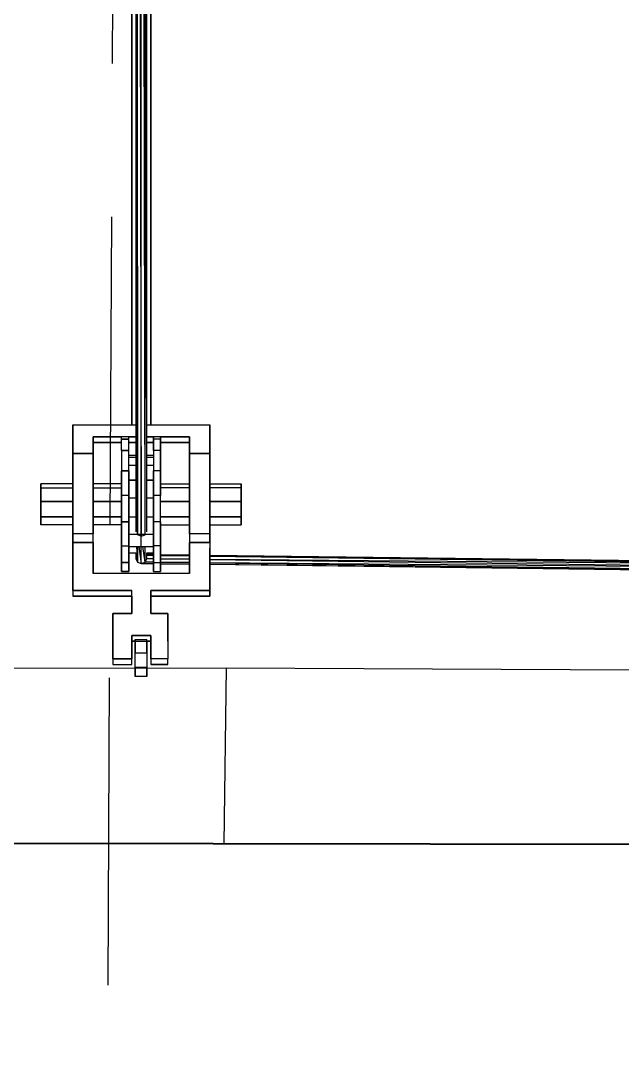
# Model space of a CAD drawing. Header units: millimetres. Extents: x -4997 to -4876, y -8737 to -8661.
# Drawn here: x -4940.376 to -4939.133, y -8709.144 to -8707.016 of the extents above; entities that cross this region are included whole.
import ezdxf

# ---------------------------------------------------------------- set-up
doc = ezdxf.new("R2010")
doc.units = ezdxf.units.MM
doc.header["$LTSCALE"] = 0.1
doc.linetypes.add('HIDDEN', pattern=[9.525, 6.35, -3.175])
for name, color, linetype in [('cobertura nova', 4, 'Continuous'), ('imagem', 7, 'Continuous'), ('layout cobertura', 251, 'Continuous'), ('visto', 9, 'Continuous')]:
    doc.layers.add(name, color=color, linetype=linetype)
doc.layers.add('coberturas', color=7, linetype='Continuous', lineweight=40)
picture_1 = doc.add_image_def('image1.jpg', size_in_pixel=(1920, 1080))

msp = doc.modelspace()

# ---------------------------------------------------------------- linework, layer by layer
at = {"layer": 'cobertura nova'}
for p, q in [((-4940.146, -8707.8516), (-4940.146, -8704.888)), ((-4940.1459, -8704.888), (-4940.1459, -8707.8516)), ((-4940.1375, -8704.888), (-4940.1376, -8708.0726)), ((-4940.1368, -8704.888), (-4940.1343, -8708.0774)), ((-4940.1343, -8708.0774), (-4940.1343, -8704.888)), ((-4940.1324, -8704.888), (-4940.1263, -8708.0815)), ((-4940.1263, -8708.0815), (-4940.1263, -8704.888)), ((-4940.1184, -8708.0774), (-4940.1245, -8704.888)), ((-4940.1184, -8708.0774), (-4940.1184, -8704.888)), ((-4940.1151, -8708.0726), (-4940.1176, -8704.888)), ((-4940.1151, -8708.0726), (-4940.1151, -8704.888)), ((-4940.1064, -8704.888), (-4940.1065, -8707.8516)), ((-4940.1064, -8704.888), (-4940.1064, -8707.8516)), ((-4940.1064, -8707.8516), (-4940.1064, -8704.888)), ((-4940.2677, -8707.888), (-4940.2677, -8707.8523)), ((-4940.2677, -8707.8523), (-4940.2677, -8707.8763)), ((-4940.2677, -8707.8763), (-4940.2677, -8707.8516)), ((-4940.2677, -8707.8516), (-4940.2258, -8707.8516)), ((-4940.2677, -8707.8521), (-4940.2677, -8707.888)), ((-4940.2258, -8707.8516), (-4940.146, -8707.8516)), ((-4940.146, -8707.8516), (-4940.1376, -8707.8516)), ((-4940.1151, -8707.8516), (-4940.1065, -8707.8516)), ((-4940.1065, -8707.8516), (-4940.0267, -8707.8516)), ((-4940.0267, -8707.8516), (-4939.9848, -8707.8516)), ((-4939.9848, -8707.8516), (-4939.9848, -8707.8763)), ((-4939.9848, -8707.888), (-4939.9848, -8707.8521)), ((-4940.2677, -8707.8763), (-4940.2677, -8707.9285)), ((-4940.2677, -8707.9402), (-4940.2677, -8707.888)), ((-4940.2677, -8707.9105), (-4940.2677, -8707.8763)), ((-4940.2677, -8707.888), (-4940.2677, -8707.9105)), ((-4940.2258, -8707.8763), (-4940.2258, -8707.9105)), ((-4940.1669, -8707.8763), (-4940.2258, -8707.8763)), ((-4940.2258, -8707.9105), (-4940.2258, -8707.8763)), ((-4940.2258, -8707.8763), (-4940.1669, -8707.8763)), ((-4940.2258, -8707.888), (-4940.1669, -8707.888)), ((-4940.1669, -8707.888), (-4940.2258, -8707.888)), ((-4940.1524, -8707.8762), (-4940.1669, -8707.8762)), ((-4940.1669, -8707.8813), (-4940.1669, -8707.8762)), ((-4940.1524, -8707.8813), (-4940.1669, -8707.8813)), ((-4940.1669, -8707.9044), (-4940.1669, -8707.8813)), ((-4940.1669, -8707.8813), (-4940.1524, -8707.8813)), ((-4940.1524, -8707.8813), (-4940.1524, -8707.8762)), ((-4940.146, -8707.8763), (-4940.1524, -8707.8763)), ((-4940.1524, -8707.8763), (-4940.146, -8707.8763)), ((-4940.1524, -8707.8813), (-4940.1524, -8707.8813)), ((-4940.1524, -8707.9044), (-4940.1524, -8707.8813)), ((-4940.1524, -8707.888), (-4940.146, -8707.888)), ((-4940.146, -8707.888), (-4940.1524, -8707.888)), ((-4940.1376, -8707.8763), (-4940.146, -8707.8763)), ((-4940.146, -8707.8763), (-4940.1376, -8707.8763)), ((-4940.146, -8707.888), (-4940.1376, -8707.888)), ((-4940.1376, -8707.888), (-4940.146, -8707.888)), ((-4940.1065, -8707.8763), (-4940.1151, -8707.8763)), ((-4940.1151, -8707.8763), (-4940.1065, -8707.8763)), ((-4940.1151, -8707.888), (-4940.1065, -8707.888)), ((-4940.1065, -8707.888), (-4940.1151, -8707.888)), ((-4940.1013, -8707.8763), (-4940.1065, -8707.8763)), ((-4940.1065, -8707.8763), (-4940.1013, -8707.8763)), ((-4940.1065, -8707.888), (-4940.1013, -8707.888)), ((-4940.1013, -8707.888), (-4940.1065, -8707.888)), ((-4940.0869, -8707.8762), (-4940.1013, -8707.8762)), ((-4940.1013, -8707.8813), (-4940.1013, -8707.8762)), ((-4940.1013, -8707.8762), (-4940.1013, -8707.8813)), ((-4940.0869, -8707.8813), (-4940.1013, -8707.8813)), ((-4940.1013, -8707.9044), (-4940.1013, -8707.8813)), ((-4940.1013, -8707.8813), (-4940.1013, -8707.9044)), ((-4940.0869, -8707.8762), (-4940.0869, -8707.8813)), ((-4940.0869, -8707.8813), (-4940.0869, -8707.8762)), ((-4940.0267, -8707.8763), (-4940.0869, -8707.8763)), ((-4940.0869, -8707.8763), (-4940.0267, -8707.8763)), ((-4940.0869, -8707.8813), (-4940.0869, -8707.9044)), ((-4940.0869, -8707.9044), (-4940.0869, -8707.8813)), ((-4940.0869, -8707.888), (-4940.0267, -8707.888)), ((-4940.0267, -8707.888), (-4940.0869, -8707.888)), ((-4940.0267, -8707.9105), (-4940.0267, -8707.8763)), ((-4940.0267, -8707.888), (-4940.0267, -8707.8763)), ((-4940.0267, -8707.8763), (-4940.0267, -8707.9285)), ((-4940.0267, -8707.9402), (-4940.0267, -8707.888)), ((-4939.9848, -8707.8763), (-4939.9848, -8707.9105)), ((-4939.9848, -8707.9105), (-4939.9848, -8707.8763)), ((-4940.2677, -8707.9285), (-4940.2677, -8707.9105)), ((-4940.2677, -8707.9105), (-4940.2677, -8707.9548)), ((-4940.2258, -8707.9105), (-4940.2677, -8707.9105)), ((-4940.2677, -8707.9105), (-4940.2677, -8707.9105)), ((-4940.2677, -8707.9548), (-4940.2677, -8707.9105)), ((-4940.2677, -8707.9105), (-4940.2258, -8707.9105)), ((-4940.2258, -8707.9285), (-4940.2258, -8707.9105)), ((-4940.2258, -8707.9105), (-4940.2258, -8707.9548)), ((-4940.2258, -8707.9548), (-4940.2258, -8707.9105)), ((-4940.1669, -8707.9044), (-4940.1669, -8707.9464)), ((-4940.1524, -8707.9044), (-4940.1669, -8707.9044)), ((-4940.1669, -8707.9044), (-4940.1524, -8707.9044)), ((-4940.1524, -8707.9464), (-4940.1524, -8707.9044)), ((-4940.1376, -8707.9149), (-4940.1524, -8707.9149)), ((-4940.1013, -8707.9149), (-4940.1151, -8707.9149)), ((-4940.0869, -8707.9044), (-4940.1013, -8707.9044)), ((-4940.1013, -8707.9044), (-4940.1013, -8707.9464)), ((-4940.0869, -8707.9044), (-4940.0869, -8707.9464)), ((-4940.0869, -8707.9464), (-4940.0869, -8707.9044)), ((-4940.0267, -8707.9285), (-4940.0267, -8707.9105)), ((-4940.0267, -8707.9105), (-4940.0267, -8707.9548)), ((-4940.0267, -8707.9548), (-4940.0267, -8707.9105)), ((-4940.0267, -8707.9105), (-4939.9848, -8707.9105)), ((-4939.9848, -8707.9105), (-4940.0267, -8707.9105)), ((-4939.9848, -8707.9105), (-4939.9848, -8707.9548)), ((-4939.9848, -8707.9548), (-4939.9848, -8707.9105)), ((-4940.2258, -8707.9402), (-4940.2258, -8707.9285)), ((-4940.2258, -8707.9285), (-4940.2258, -8707.9285)), ((-4940.1669, -8707.9295), (-4940.1669, -8707.9731)), ((-4940.1376, -8707.9186), (-4940.1524, -8707.9186)), ((-4940.1376, -8707.9353), (-4940.1524, -8707.9353)), ((-4940.1013, -8707.9186), (-4940.1151, -8707.9186)), ((-4940.1013, -8707.9353), (-4940.1151, -8707.9353)), ((-4940.2677, -8707.957), (-4940.2677, -8707.9402)), ((-4940.2677, -8707.9548), (-4940.2677, -8708.0768)), ((-4940.2677, -8708.0768), (-4940.2677, -8707.9548)), ((-4940.2677, -8707.9731), (-4940.2677, -8707.957)), ((-4940.2677, -8707.9402), (-4940.2677, -8707.9548)), ((-4940.2677, -8707.957), (-4940.2677, -8707.9731)), ((-4940.2258, -8707.9402), (-4940.2258, -8707.9402)), ((-4940.2258, -8707.9548), (-4940.2258, -8707.9402)), ((-4940.2258, -8707.9548), (-4940.2258, -8708.0768)), ((-4940.2258, -8708.0768), (-4940.2258, -8707.9548)), ((-4940.2258, -8707.9731), (-4940.2258, -8707.957)), ((-4940.1669, -8707.9464), (-4940.1669, -8707.9976)), ((-4940.1524, -8707.9464), (-4940.1669, -8707.9464)), ((-4940.1669, -8707.9976), (-4940.1669, -8707.9464)), ((-4940.1669, -8707.9464), (-4940.1524, -8707.9464)), ((-4940.1524, -8707.9976), (-4940.1524, -8707.9464)), ((-4940.1524, -8707.9464), (-4940.1524, -8707.9656)), ((-4940.1524, -8707.9464), (-4940.1524, -8707.9976)), ((-4940.1013, -8707.9464), (-4940.1013, -8707.9976)), ((-4940.0869, -8707.9464), (-4940.1013, -8707.9464)), ((-4940.1013, -8707.9976), (-4940.1013, -8707.9464)), ((-4940.0869, -8707.9731), (-4940.0869, -8707.9464)), ((-4940.0869, -8707.9464), (-4940.0869, -8707.9976)), ((-4940.0869, -8707.9976), (-4940.0869, -8707.9464)), ((-4940.0267, -8707.957), (-4940.0267, -8707.9402)), ((-4940.0267, -8707.9402), (-4940.0267, -8707.9548)), ((-4940.0267, -8707.9548), (-4940.0267, -8708.0768)), ((-4940.0267, -8708.0768), (-4940.0267, -8707.9548)), ((-4940.0267, -8707.9731), (-4940.0267, -8707.957)), ((-4939.9848, -8707.9548), (-4939.9848, -8708.0768)), ((-4939.9848, -8708.0768), (-4939.9848, -8707.9548)), ((-4940.3339, -8707.9893), (-4940.3339, -8707.9731)), ((-4940.3339, -8707.9731), (-4940.3339, -8707.9816)), ((-4940.3339, -8707.9816), (-4940.3339, -8707.9731)), ((-4940.2677, -8707.9731), (-4940.3339, -8707.9731)), ((-4940.1669, -8707.9731), (-4940.2258, -8707.9731)), ((-4940.1524, -8707.9656), (-4940.1524, -8708.0026)), ((-4940.1376, -8707.9656), (-4940.1524, -8707.9656)), ((-4940.1524, -8707.9656), (-4940.1524, -8707.9656)), ((-4940.1524, -8707.9656), (-4940.1376, -8707.9656)), ((-4940.1013, -8707.9656), (-4940.1151, -8707.9656)), ((-4940.1151, -8707.9656), (-4940.1013, -8707.9656)), ((-4940.0869, -8707.9731), (-4940.0267, -8707.9731)), ((-4940.0869, -8707.9816), (-4940.0869, -8707.9731)), ((-4940.0869, -8707.9789), (-4940.0869, -8707.9789)), ((-4939.9848, -8707.9731), (-4939.9202, -8707.9731)), ((-4939.9202, -8707.9816), (-4939.9202, -8707.9731)), ((-4939.9202, -8707.9731), (-4939.9202, -8707.9816)), ((-4940.3339, -8707.9816), (-4940.3339, -8708.01)), ((-4940.3339, -8707.9816), (-4940.2677, -8707.9816)), ((-4940.3339, -8708.01), (-4940.3339, -8707.9816)), ((-4940.3339, -8708.0208), (-4940.3339, -8707.9893)), ((-4940.2258, -8707.9816), (-4940.1669, -8707.9816)), ((-4940.1669, -8707.9976), (-4940.1669, -8708.0519)), ((-4940.1669, -8708.0519), (-4940.1669, -8707.9976)), ((-4940.1524, -8707.9976), (-4940.1669, -8707.9976)), ((-4940.1524, -8708.0519), (-4940.1524, -8707.9976)), ((-4940.1013, -8707.9976), (-4940.1013, -8708.0519)), ((-4940.0869, -8707.9976), (-4940.1013, -8707.9976)), ((-4940.1013, -8708.0519), (-4940.1013, -8707.9976)), ((-4940.0267, -8707.9816), (-4940.0869, -8707.9816)), ((-4940.0869, -8708.01), (-4940.0869, -8707.9816)), ((-4940.0869, -8708.0332), (-4940.0869, -8707.9893)), ((-4940.0869, -8708.0519), (-4940.0869, -8707.9976)), ((-4939.9202, -8707.9816), (-4939.9848, -8707.9816)), ((-4939.9202, -8708.01), (-4939.9202, -8707.9816)), ((-4939.9202, -8707.9893), (-4939.9202, -8707.9816)), ((-4939.9202, -8707.9816), (-4939.9202, -8708.01)), ((-4939.9202, -8708.0208), (-4939.9202, -8707.9893)), ((-4940.3339, -8708.01), (-4940.3339, -8708.0415)), ((-4940.2677, -8708.01), (-4940.3339, -8708.01)), ((-4940.3339, -8708.0415), (-4940.3339, -8708.01)), ((-4940.3339, -8708.01), (-4940.2677, -8708.01)), ((-4940.3339, -8708.0415), (-4940.3339, -8708.0208)), ((-4940.1669, -8708.01), (-4940.2258, -8708.01)), ((-4940.2258, -8708.01), (-4940.1669, -8708.01)), ((-4940.1376, -8708.0026), (-4940.1524, -8708.0026)), ((-4940.1524, -8708.0026), (-4940.1524, -8708.0417)), ((-4940.1013, -8708.0026), (-4940.1151, -8708.0026)), ((-4940.1013, -8708.0026), (-4940.1013, -8708.0417)), ((-4940.0267, -8708.01), (-4940.0869, -8708.01)), ((-4940.0869, -8708.0415), (-4940.0869, -8708.01)), ((-4940.0869, -8708.01), (-4940.0267, -8708.01)), ((-4939.9202, -8708.01), (-4939.9848, -8708.01)), ((-4939.9848, -8708.01), (-4939.9202, -8708.01)), ((-4939.9202, -8708.0415), (-4939.9202, -8708.01)), ((-4939.9202, -8708.01), (-4939.9202, -8708.0415)), ((-4940.3339, -8708.0578), (-4940.3339, -8708.0415)), ((-4940.3339, -8708.0415), (-4940.2677, -8708.0415)), ((-4940.3339, -8708.0415), (-4940.3339, -8708.0578)), ((-4940.2677, -8708.0415), (-4940.3339, -8708.0415)), ((-4940.2258, -8708.0415), (-4940.1669, -8708.0415)), ((-4940.1669, -8708.0415), (-4940.2258, -8708.0415)), ((-4940.1524, -8708.0417), (-4940.1376, -8708.0417)), ((-4940.1524, -8708.0417), (-4940.1524, -8708.0774)), ((-4940.1151, -8708.0417), (-4940.1013, -8708.0417)), ((-4940.0869, -8708.0415), (-4940.0267, -8708.0415)), ((-4940.0267, -8708.0415), (-4940.0869, -8708.0415)), ((-4939.9848, -8708.0415), (-4939.9202, -8708.0415)), ((-4939.9202, -8708.0415), (-4939.9848, -8708.0415)), ((-4939.9202, -8708.0578), (-4939.9202, -8708.0415)), ((-4939.9202, -8708.0415), (-4939.9202, -8708.0578)), ((-4940.2677, -8708.0578), (-4940.3339, -8708.0578)), ((-4940.3339, -8708.0578), (-4940.3339, -8708.0578)), ((-4940.2677, -8708.1233), (-4940.2677, -8708.0578)), ((-4940.2677, -8708.0578), (-4940.2677, -8708.1233)), ((-4940.1669, -8708.0578), (-4940.2258, -8708.0578)), ((-4940.2258, -8708.0947), (-4940.2258, -8708.0578)), ((-4940.1669, -8708.1013), (-4940.1669, -8708.0519)), ((-4940.1669, -8708.0519), (-4940.1669, -8708.0519)), ((-4940.1669, -8708.0519), (-4940.1524, -8708.0519)), ((-4940.1669, -8708.0519), (-4940.1669, -8708.1013)), ((-4940.1524, -8708.0519), (-4940.1669, -8708.0519)), ((-4940.1524, -8708.0774), (-4940.1524, -8708.0519)), ((-4940.1524, -8708.1013), (-4940.1524, -8708.0519)), ((-4940.1524, -8708.0652), (-4940.1524, -8708.091)), ((-4940.1013, -8708.0519), (-4940.1013, -8708.1013)), ((-4940.0869, -8708.0519), (-4940.1013, -8708.0519)), ((-4940.1013, -8708.1013), (-4940.1013, -8708.0519)), ((-4940.0869, -8708.1013), (-4940.0869, -8708.0519)), ((-4940.0869, -8708.0519), (-4940.0869, -8708.1013)), ((-4940.0869, -8708.0578), (-4940.0267, -8708.0578)), ((-4940.0869, -8708.0844), (-4940.0869, -8708.0578)), ((-4940.0869, -8708.0578), (-4940.0869, -8708.0844)), ((-4940.0267, -8708.0768), (-4940.0267, -8708.0578)), ((-4939.9848, -8708.0578), (-4939.9202, -8708.0578)), ((-4939.9202, -8708.0492), (-4939.9202, -8708.0578)), ((-4940.2677, -8708.0768), (-4940.2677, -8708.0948)), ((-4940.2258, -8708.0768), (-4940.2677, -8708.0768)), ((-4940.2677, -8708.0947), (-4940.2677, -8708.0768)), ((-4940.2258, -8708.0947), (-4940.2258, -8708.0768)), ((-4940.1524, -8708.1013), (-4940.1524, -8708.0774)), ((-4940.1524, -8708.0774), (-4940.1263, -8708.0774)), ((-4940.1524, -8708.0774), (-4940.1524, -8708.1025)), ((-4940.1263, -8708.0815), (-4940.1343, -8708.0789)), ((-4940.1263, -8708.0774), (-4940.1013, -8708.0774)), ((-4940.1263, -8708.0815), (-4940.1184, -8708.0789)), ((-4940.1263, -8708.138), (-4940.1263, -8708.0815)), ((-4940.0869, -8708.0844), (-4940.0869, -8708.0844)), ((-4940.0869, -8708.1191), (-4940.0869, -8708.0844)), ((-4940.0869, -8708.0844), (-4940.0869, -8708.1191)), ((-4940.0267, -8708.0768), (-4940.0267, -8708.0947)), ((-4939.9848, -8708.0768), (-4940.0267, -8708.0768)), ((-4939.9848, -8708.0768), (-4939.9848, -8708.0947)), ((-4939.9848, -8708.0947), (-4939.9848, -8708.0768)), ((-4939.9848, -8708.0947), (-4939.9848, -8708.0768)), ((-4940.2677, -8708.1582), (-4940.2677, -8708.0947)), ((-4940.2677, -8708.0947), (-4940.2258, -8708.0947)), ((-4940.2677, -8708.0948), (-4940.2677, -8708.1583)), ((-4940.2258, -8708.0948), (-4940.2677, -8708.0948)), ((-4940.2677, -8708.1582), (-4940.2677, -8708.1066)), ((-4940.2677, -8708.1066), (-4940.2677, -8708.1233)), ((-4940.2258, -8708.0947), (-4940.2258, -8708.1582)), ((-4940.2258, -8708.1583), (-4940.2258, -8708.0948)), ((-4940.2258, -8708.1582), (-4940.2258, -8708.1064)), ((-4940.2258, -8708.1066), (-4940.2258, -8708.1582)), ((-4940.1669, -8708.136), (-4940.1669, -8708.1013)), ((-4940.1669, -8708.1013), (-4940.1524, -8708.1013)), ((-4940.1669, -8708.1013), (-4940.1669, -8708.136)), ((-4940.1524, -8708.136), (-4940.1524, -8708.1013)), ((-4940.1524, -8708.1013), (-4940.1524, -8708.136)), ((-4940.1524, -8708.1025), (-4940.1013, -8708.1025)), ((-4940.1524, -8708.1025), (-4940.1524, -8708.1159)), ((-4940.136, -8708.1025), (-4940.1343, -8708.1352)), ((-4940.1343, -8708.1025), (-4940.1343, -8708.1352)), ((-4940.1311, -8708.1025), (-4940.1263, -8708.138)), ((-4940.1184, -8708.1352), (-4940.1232, -8708.1025)), ((-4940.1184, -8708.1352), (-4940.1184, -8708.1025)), ((-4940.1013, -8708.1013), (-4940.1013, -8708.136)), ((-4940.0869, -8708.1013), (-4940.1013, -8708.1013)), ((-4940.1013, -8708.136), (-4940.1013, -8708.1013)), ((-4940.1013, -8708.1025), (-4940.1013, -8708.1159)), ((-4940.0869, -8708.136), (-4940.0869, -8708.1013)), ((-4940.0869, -8708.1013), (-4940.0869, -8708.136)), ((-4940.0267, -8708.1582), (-4940.0267, -8708.0947)), ((-4940.0267, -8708.0947), (-4939.9848, -8708.0947)), ((-4940.0267, -8708.0948), (-4940.0267, -8708.1583)), ((-4939.9848, -8708.0948), (-4940.0267, -8708.0948)), ((-4940.0267, -8708.1065), (-4940.0267, -8708.1582)), ((-4939.9848, -8708.0947), (-4939.9848, -8708.1582)), ((-4939.9848, -8708.1699), (-4939.9848, -8708.1065)), ((-4940.2677, -8708.1233), (-4940.2677, -8708.1108)), ((-4940.2677, -8708.1233), (-4940.2677, -8708.1233)), ((-4940.1524, -8708.1264), (-4940.1524, -8708.1159)), ((-4940.1524, -8708.1159), (-4940.1376, -8708.1159)), ((-4940.1524, -8708.1159), (-4940.1524, -8708.1264)), ((-4940.1524, -8708.1264), (-4940.1524, -8708.1495)), ((-4940.1376, -8708.1159), (-4940.1376, -8708.1283)), ((-4940.1376, -8708.1283), (-4940.1343, -8708.1352)), ((-4940.1184, -8708.1352), (-4940.1151, -8708.1283)), ((-4940.1151, -8708.1159), (-4940.1013, -8708.1159)), ((-4940.1151, -8708.1283), (-4940.1151, -8708.1159)), ((-4940.1151, -8708.1187), (-4940.1013, -8708.1189)), ((-4940.1013, -8708.1216), (-4940.1151, -8708.1215)), ((-4940.1013, -8708.1216), (-4940.1151, -8708.1215)), ((-4940.1013, -8708.1285), (-4940.1151, -8708.1283)), ((-4940.1013, -8708.1284), (-4940.1151, -8708.1283)), ((-4940.1013, -8708.1109), (-4940.1013, -8708.1189)), ((-4940.0869, -8708.1191), (-4940.0267, -8708.1199)), ((-4940.0267, -8708.1226), (-4940.0869, -8708.1218)), ((-4940.0267, -8708.1224), (-4940.0869, -8708.1218)), ((-4940.0267, -8708.129), (-4940.0869, -8708.1285)), ((-4940.0267, -8708.1294), (-4940.0869, -8708.1287)), ((-4939.9848, -8708.1204), (-4938.6012, -8708.1383)), ((-4938.6012, -8708.1383), (-4939.9848, -8708.1229)), ((-4938.5933, -8708.1413), (-4939.9848, -8708.1232)), ((-4938.5933, -8708.1413), (-4939.9848, -8708.1294)), ((-4938.59, -8708.1483), (-4939.9848, -8708.13)), ((-4940.1669, -8708.1546), (-4940.1669, -8708.136)), ((-4940.1669, -8708.136), (-4940.1669, -8708.136)), ((-4940.1669, -8708.136), (-4940.1524, -8708.136)), ((-4940.1524, -8708.136), (-4940.1669, -8708.136)), ((-4940.1669, -8708.136), (-4940.1669, -8708.1546)), ((-4940.1669, -8708.1495), (-4940.1669, -8708.1546)), ((-4940.1524, -8708.136), (-4940.1524, -8708.1546)), ((-4940.1524, -8708.136), (-4940.1524, -8708.136)), ((-4940.1524, -8708.1546), (-4940.1524, -8708.136)), ((-4940.1524, -8708.1495), (-4940.1524, -8708.1546)), ((-4940.1343, -8708.1352), (-4940.1263, -8708.138)), ((-4940.1263, -8708.138), (-4940.1184, -8708.1352)), ((-4940.1263, -8708.138), (-4940.1013, -8708.1383)), ((-4940.1013, -8708.1383), (-4940.1263, -8708.138)), ((-4940.1013, -8708.1354), (-4940.1184, -8708.1352)), ((-4940.1013, -8708.1353), (-4940.1184, -8708.1352)), ((-4940.1013, -8708.136), (-4940.1013, -8708.1546)), ((-4940.1013, -8708.1546), (-4940.1013, -8708.136)), ((-4940.1013, -8708.136), (-4940.0869, -8708.136)), ((-4940.0267, -8708.1359), (-4940.0869, -8708.1354)), ((-4940.0267, -8708.1364), (-4940.0869, -8708.1356)), ((-4940.0869, -8708.136), (-4940.0869, -8708.1546)), ((-4940.0869, -8708.1546), (-4940.0869, -8708.136)), ((-4940.0869, -8708.1384), (-4940.0267, -8708.1391)), ((-4940.0869, -8708.1385), (-4940.0869, -8708.1495)), ((-4940.0267, -8708.1393), (-4940.0869, -8708.1385)), ((-4940.0869, -8708.1546), (-4940.0869, -8708.1495)), ((-4940.0869, -8708.1495), (-4940.0869, -8708.1546)), ((-4938.59, -8708.1483), (-4939.9848, -8708.1363)), ((-4938.5933, -8708.1554), (-4939.9848, -8708.1369)), ((-4939.9848, -8708.1396), (-4938.5933, -8708.1554)), ((-4938.6012, -8708.1584), (-4939.9848, -8708.1399)), ((-4940.2677, -8708.1937), (-4940.2677, -8708.1582)), ((-4940.2677, -8708.1583), (-4940.2677, -8708.1938)), ((-4940.2258, -8708.1582), (-4940.146, -8708.1582)), ((-4940.1524, -8708.1546), (-4940.1669, -8708.1546)), ((-4940.1669, -8708.1546), (-4940.1669, -8708.1546)), ((-4940.1669, -8708.1546), (-4940.1524, -8708.1546)), ((-4940.146, -8708.1582), (-4940.1065, -8708.1582)), ((-4940.1065, -8708.1582), (-4940.0267, -8708.1582)), ((-4940.1013, -8708.1546), (-4940.0869, -8708.1546)), ((-4939.9848, -8708.1582), (-4939.9848, -8708.1937)), ((-4939.9848, -8708.1938), (-4939.9848, -8708.1583)), ((-4940.2677, -8708.1938), (-4940.2677, -8708.1937)), ((-4940.2258, -8708.1937), (-4940.2677, -8708.1937)), ((-4940.2677, -8708.1937), (-4940.2677, -8708.1938)), ((-4940.2677, -8708.1938), (-4940.2677, -8708.2055)), ((-4940.2677, -8708.1938), (-4940.2258, -8708.1938)), ((-4940.146, -8708.1937), (-4940.2258, -8708.1937)), ((-4940.2258, -8708.1938), (-4940.146, -8708.1938)), ((-4940.146, -8708.2414), (-4940.146, -8708.1937)), ((-4940.0267, -8708.1937), (-4940.1065, -8708.1937)), ((-4940.1065, -8708.1937), (-4940.1065, -8708.2414)), ((-4940.1065, -8708.2055), (-4940.1065, -8708.1938)), ((-4940.1065, -8708.1938), (-4940.0267, -8708.1938)), ((-4940.1065, -8708.2414), (-4940.1065, -8708.1938)), ((-4939.9848, -8708.1937), (-4940.0267, -8708.1937)), ((-4940.0267, -8708.1938), (-4939.9848, -8708.1938)), ((-4939.9848, -8708.1938), (-4939.9848, -8708.1937)), ((-4939.9848, -8708.1937), (-4939.9848, -8708.2055)), ((-4939.9848, -8708.1938), (-4939.9848, -8708.2055)), ((-4939.9848, -8708.2055), (-4939.9848, -8708.1938)), ((-4940.2677, -8708.2054), (-4940.2258, -8708.2054)), ((-4940.2258, -8708.2055), (-4940.2677, -8708.2055)), ((-4940.2258, -8708.2054), (-4940.146, -8708.2054)), ((-4940.146, -8708.2055), (-4940.2258, -8708.2055)), ((-4940.146, -8708.2054), (-4940.146, -8708.2414)), ((-4940.1065, -8708.2414), (-4940.1065, -8708.2054)), ((-4940.1065, -8708.2054), (-4940.0267, -8708.2054)), ((-4940.0267, -8708.2055), (-4940.1065, -8708.2055)), ((-4940.0267, -8708.2054), (-4939.9848, -8708.2054)), ((-4939.9848, -8708.2055), (-4940.0267, -8708.2055)), ((-4940.1853, -8708.2869), (-4940.1853, -8708.2414)), ((-4940.1853, -8708.2414), (-4940.146, -8708.2414)), ((-4940.1853, -8708.2531), (-4940.1853, -8708.2414)), ((-4940.1853, -8708.2414), (-4940.1853, -8708.2869)), ((-4940.146, -8708.2414), (-4940.1853, -8708.2414)), ((-4940.1853, -8708.2414), (-4940.1853, -8708.2531)), ((-4940.1853, -8708.2531), (-4940.1853, -8708.2531)), ((-4940.1853, -8708.2531), (-4940.1853, -8708.2869)), ((-4940.1853, -8708.2869), (-4940.1853, -8708.2531)), ((-4940.1853, -8708.2531), (-4940.1853, -8708.2531)), ((-4940.146, -8708.2414), (-4940.146, -8708.2414)), ((-4940.1065, -8708.2414), (-4940.0712, -8708.2414)), ((-4940.0712, -8708.2414), (-4940.1065, -8708.2414)), ((-4940.0712, -8708.2414), (-4940.0712, -8708.2869)), ((-4940.0712, -8708.2869), (-4940.0712, -8708.2414)), ((-4940.0712, -8708.2531), (-4940.0712, -8708.2414)), ((-4940.0712, -8708.2986), (-4940.0712, -8708.2531)), ((-4940.0712, -8708.2531), (-4940.0712, -8708.2531)), ((-4940.0712, -8708.2531), (-4940.0712, -8708.2531)), ((-4940.1853, -8708.335), (-4940.1853, -8708.2869)), ((-4940.1853, -8708.2869), (-4940.1853, -8708.335)), ((-4940.1065, -8708.2869), (-4940.146, -8708.2869)), ((-4940.146, -8708.2869), (-4940.146, -8708.335)), ((-4940.146, -8708.2869), (-4940.1065, -8708.2869)), ((-4940.146, -8708.335), (-4940.146, -8708.2869)), ((-4940.1393, -8708.2986), (-4940.146, -8708.2986)), ((-4940.146, -8708.2986), (-4940.1393, -8708.2986)), ((-4940.1393, -8708.2953), (-4940.115, -8708.2953)), ((-4940.1393, -8708.2986), (-4940.1393, -8708.2953)), ((-4940.1393, -8708.3143), (-4940.1393, -8708.2953)), ((-4940.1393, -8708.2953), (-4940.1393, -8708.2986)), ((-4940.1393, -8708.2986), (-4940.115, -8708.2986)), ((-4940.1393, -8708.2986), (-4940.1393, -8708.3224)), ((-4940.1393, -8708.3224), (-4940.1393, -8708.2986)), ((-4940.1393, -8708.2986), (-4940.1393, -8708.3143)), ((-4940.115, -8708.2986), (-4940.115, -8708.2953)), ((-4940.115, -8708.2953), (-4940.115, -8708.2953)), ((-4940.1065, -8708.2986), (-4940.115, -8708.2986)), ((-4940.115, -8708.2986), (-4940.1065, -8708.2986)), ((-4940.115, -8708.3224), (-4940.115, -8708.2986)), ((-4940.115, -8708.2986), (-4940.115, -8708.2986)), ((-4940.115, -8708.2986), (-4940.115, -8708.3224)), ((-4940.1065, -8708.335), (-4940.1065, -8708.2869)), ((-4940.1065, -8708.2869), (-4940.1065, -8708.2869)), ((-4940.1065, -8708.2986), (-4940.1065, -8708.2869)), ((-4940.1065, -8708.2869), (-4940.1065, -8708.335)), ((-4940.1065, -8708.2986), (-4940.1065, -8708.2986)), ((-4940.1065, -8708.335), (-4940.1065, -8708.2986)), ((-4940.0712, -8708.2869), (-4940.0712, -8708.335)), ((-4940.0712, -8708.2869), (-4940.0712, -8708.2986)), ((-4940.1393, -8708.3224), (-4940.1393, -8708.3143)), ((-4940.146, -8708.335), (-4940.1853, -8708.335)), ((-4940.1853, -8708.335), (-4940.1853, -8708.3468)), ((-4940.1853, -8708.335), (-4940.146, -8708.335)), ((-4940.146, -8708.3468), (-4940.146, -8708.335)), ((-4940.1393, -8708.3526), (-4940.1393, -8708.3224)), ((-4940.1393, -8708.3224), (-4940.115, -8708.3224)), ((-4940.115, -8708.3224), (-4940.115, -8708.3526)), ((-4940.0712, -8708.335), (-4940.1065, -8708.335)), ((-4940.1065, -8708.335), (-4940.1065, -8708.3468)), ((-4940.0712, -8708.3468), (-4940.0712, -8708.335)), ((-4940.1853, -8708.3468), (-4940.146, -8708.3468)), ((-4940.1393, -8708.3526), (-4940.1393, -8708.3716)), ((-4940.115, -8708.3526), (-4940.1393, -8708.3526)), ((-4940.1393, -8708.3716), (-4940.1393, -8708.3526)), ((-4940.115, -8708.3526), (-4940.115, -8708.3682)), ((-4940.115, -8708.3716), (-4940.115, -8708.3526)), ((-4940.115, -8708.3526), (-4940.115, -8708.3716)), ((-4940.1065, -8708.3468), (-4940.0712, -8708.3468)), ((-4940.0712, -8708.3468), (-4940.1065, -8708.3468)), ((-4940.1393, -8708.3716), (-4940.1393, -8708.3682)), ((-4940.1393, -8708.3682), (-4940.1393, -8708.3682)), ((-4940.1393, -8708.3716), (-4940.1393, -8708.3716)), ((-4940.115, -8708.3716), (-4940.1393, -8708.3716)), ((-4940.115, -8708.3682), (-4940.115, -8708.3716))]:
    msp.add_line(p, q, dxfattribs=at)
at = {"layer": 'coberturas'}
msp.add_line((-4934.2816, -8708.7261), (-4945.9828, -8708.7077), dxfattribs=at)
at = {"layer": 'layout cobertura', "linetype": 'HIDDEN'}
msp.add_line((-4940.3311, -8736.6315), (-4940.0048, -8670.3714), dxfattribs=at)
at = {"layer": 'visto'}
msp.add_line((-4939.9511, -8708.3536), (-4939.9557, -8708.7172), dxfattribs=at)
msp.add_lwpolyline([(-4945.9828, -8708.3592), (-4945.3871, -8708.3586), (-4944.337, -8708.3577), (-4942.6876, -8708.3561), (-4941.6875, -8708.3552), (-4939.9511, -8708.3536), (-4938.6726, -8708.3598), (-4937.0377, -8708.3591), (-4934.2815, -8708.3578)], dxfattribs=at)

# ---------------------------------------------------------------- pictures from other files: only their frames are drawn
at = {"layer": 'imagem'}
image = msp.add_image(picture_1, insert=(-4995.0367, -8736.0525), size_in_units=(116.4021, 65.4762), dxfattribs=at)
image.dxf.flags = 7

doc.saveas('drawing.dxf')
